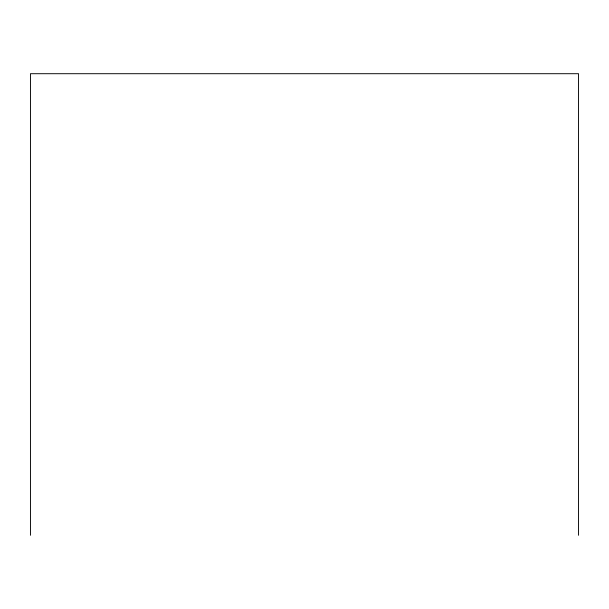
<?xml version="1.0" encoding="UTF-8"?>
<svg xmlns="http://www.w3.org/2000/svg" width="609" height="609" viewBox="0 0 609 609"><rect width="100%" height="100%" fill="white"/><g stroke="black" fill="none" stroke-linecap="round" stroke-linejoin="round"><path stroke-width="0.91" d="M578.55 535.296L578.55 73.704L30.45 73.704L30.45 535.296"/></g></svg>
